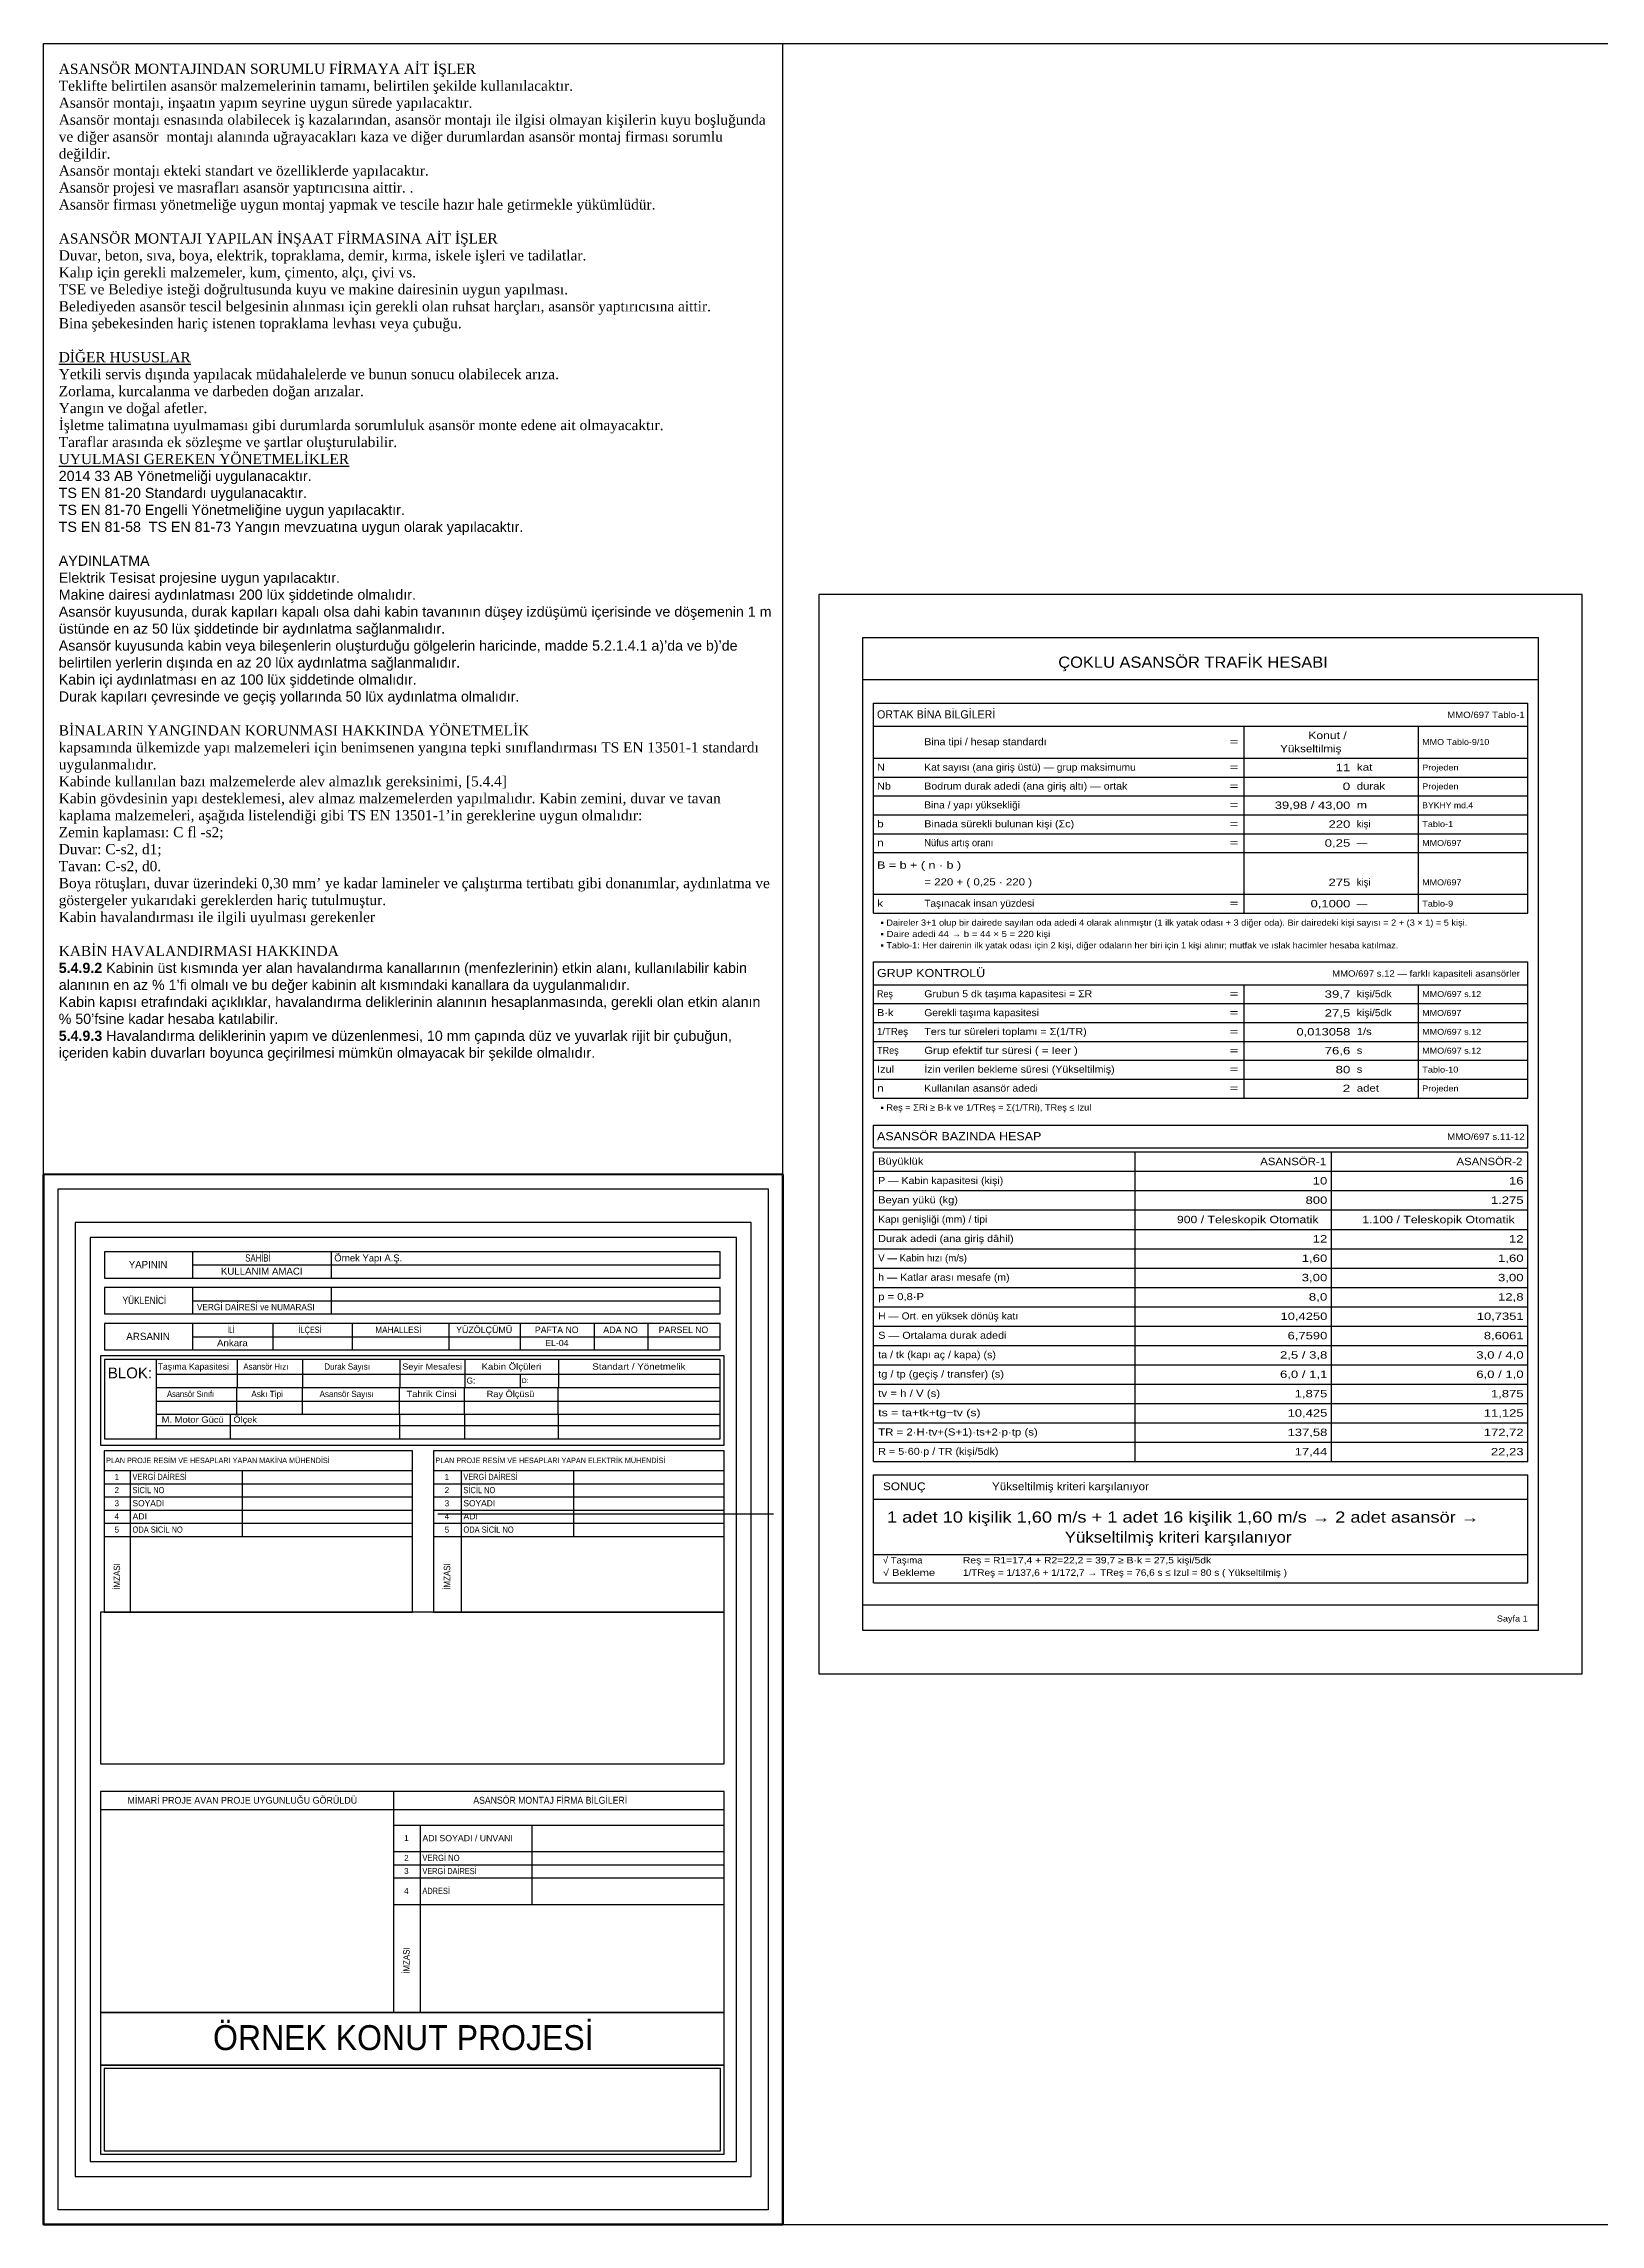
# Model space of a CAD drawing. Header units: millimetres. Extents: x -4216 to -974, y 1159 to 1759.
# Drawn here: x -4216 to -3787, y 1159 to 1759 of the extents above; entities that cross this region are included whole.
import ezdxf

# ---------------------------------------------------------------- set-up
doc = ezdxf.new("R2010")
doc.units = ezdxf.units.MM
for name, color, linetype in [('AVAN-A4', 8, 'Continuous'), ('AVAN-CIZGI', 7, 'Continuous'), ('AVAN-YAZI', 7, 'Continuous'), ('YAZı1', 7, 'Continuous')]:
    doc.layers.add(name, color=color, linetype=linetype)
doc.layers.add('t-çap', color=7, linetype='Continuous', lineweight=25)
doc.layers.add('ÇERÇ', color=7, linetype='Continuous', lineweight=40)
doc.styles.add('AVAN', font='arial.ttf')
doc.styles.add('AVAN-KALIN', font='arial.ttf')
doc.styles.add('LD', font='ARIALUNI.TTF')

msp = doc.modelspace()

# ---------------------------------------------------------------- linework, layer by layer
msp.add_line((-4012.49, 1448.3054), (-4012.49, 1759.433))
at = {"layer": 'AVAN-A4'}
msp.add_lwpolyline([(-4002.5, 1310.9), (-3792.5, 1310.9), (-3792.5, 1607.9), (-4002.5, 1607.9)], close=True, dxfattribs=at)
at = {"layer": 'AVAN-CIZGI'}
for p, q in [((-3804.5, 1595.9), (-3990.5, 1595.9)), ((-3990.5, 1595.9), (-3990.5, 1322.9)), ((-3804.5, 1322.9), (-3804.5, 1595.9)), ((-3990.5, 1584.5), (-3804.5, 1584.5)), ((-3987.5, 1577.9527), (-3807.5, 1577.9527)), ((-3987.5, 1571.6563), (-3987.5, 1577.9527)), ((-3987.5, 1577.9527), (-3807.5, 1577.9527)), ((-3807.5, 1571.6563), (-3807.5, 1577.9527)), ((-3987.5, 1571.6563), (-3807.5, 1571.6563)), ((-3987.5, 1571.6563), (-3807.5, 1571.6563)), ((-3987.5, 1562.8284), (-3987.5, 1571.6563)), ((-3885.5, 1562.8284), (-3885.5, 1571.6563)), ((-3837.5, 1562.8284), (-3837.5, 1571.6563)), ((-3807.5, 1562.8284), (-3807.5, 1571.6563)), ((-3987.5, 1562.8284), (-3807.5, 1562.8284)), ((-3987.5, 1562.8284), (-3807.5, 1562.8284)), ((-3987.5, 1562.8284), (-3807.5, 1562.8284)), ((-3987.5, 1525.3747), (-3987.5, 1562.8284)), ((-3885.5, 1525.3747), (-3885.5, 1562.8284)), ((-3837.5, 1525.3747), (-3837.5, 1562.8284)), ((-3807.5, 1525.3747), (-3807.5, 1562.8284)), ((-3987.5, 1557.6355), (-3807.5, 1557.6355)), ((-3987.5, 1552.4426), (-3807.5, 1552.4426)), ((-3987.5, 1547.2497), (-3807.5, 1547.2497)), ((-3987.5, 1542.0568), (-3807.5, 1542.0568)), ((-3987.5, 1536.8639), (-3807.5, 1536.8639)), ((-3987.5, 1525.3747), (-3807.5, 1525.3747)), ((-3987.5, 1525.3747), (-3807.5, 1525.3747)), ((-3987.5, 1525.3747), (-3807.5, 1525.3747)), ((-3987.5, 1520.1818), (-3987.5, 1525.3747)), ((-3885.5, 1520.1818), (-3885.5, 1525.3747)), ((-3837.5, 1520.1818), (-3837.5, 1525.3747)), ((-3807.5, 1520.1818), (-3807.5, 1525.3747)), ((-3987.5, 1520.1818), (-3807.5, 1520.1818)), ((-3987.5, 1520.1818), (-3807.5, 1520.1818)), ((-3987.5, 1506.7866), (-3807.5, 1506.7866)), ((-3987.5, 1500.4902), (-3987.5, 1506.7866)), ((-3987.5, 1506.7866), (-3807.5, 1506.7866)), ((-3807.5, 1500.4902), (-3807.5, 1506.7866)), ((-3987.5, 1500.4902), (-3807.5, 1500.4902)), ((-3987.5, 1500.4902), (-3807.5, 1500.4902)), ((-3987.5, 1495.2973), (-3987.5, 1500.4902)), ((-3885.5, 1495.2973), (-3885.5, 1500.4902)), ((-3837.5, 1495.2973), (-3837.5, 1500.4902)), ((-3807.5, 1495.2973), (-3807.5, 1500.4902)), ((-3987.5, 1495.2973), (-3807.5, 1495.2973)), ((-3987.5, 1495.2973), (-3807.5, 1495.2973)), ((-3987.5, 1495.2973), (-3807.5, 1495.2973)), ((-3987.5, 1474.5258), (-3987.5, 1495.2973)), ((-3885.5, 1474.5258), (-3885.5, 1495.2973)), ((-3837.5, 1474.5258), (-3837.5, 1495.2973)), ((-3807.5, 1474.5258), (-3807.5, 1495.2973)), ((-3987.5, 1490.1044), (-3807.5, 1490.1044)), ((-3987.5, 1484.9115), (-3807.5, 1484.9115)), ((-3987.5, 1479.7186), (-3807.5, 1479.7186)), ((-3987.5, 1474.5258), (-3807.5, 1474.5258)), ((-3987.5, 1474.5258), (-3807.5, 1474.5258)), ((-3987.5, 1474.5258), (-3807.5, 1474.5258)), ((-3987.5, 1469.3329), (-3987.5, 1474.5258)), ((-3885.5, 1469.3329), (-3885.5, 1474.5258)), ((-3837.5, 1469.3329), (-3837.5, 1474.5258)), ((-3807.5, 1469.3329), (-3807.5, 1474.5258)), ((-3987.5, 1469.3329), (-3807.5, 1469.3329)), ((-3987.5, 1469.3329), (-3807.5, 1469.3329)), ((-3987.5, 1461.8931), (-3807.5, 1461.8931)), ((-3987.5, 1455.5968), (-3987.5, 1461.8931)), ((-3987.5, 1461.8931), (-3807.5, 1461.8931)), ((-3807.5, 1455.5968), (-3807.5, 1461.8931)), ((-3987.5, 1455.5968), (-3807.5, 1455.5968)), ((-3987.5, 1454.4928), (-3807.5, 1454.4928)), ((-3987.5, 1369.3294), (-3987.5, 1454.4928)), ((-3915.5, 1369.3294), (-3915.5, 1454.4928)), ((-3861.5, 1369.3294), (-3861.5, 1454.4928)), ((-3807.5, 1369.3294), (-3807.5, 1454.4928)), ((-3987.5, 1449.17), (-3807.5, 1449.17)), ((-3987.5, 1443.8473), (-3807.5, 1443.8473)), ((-4021.15, 1435.0677), (-4207.15, 1435.0677)), ((-4207.15, 1435.0677), (-4207.15, 1172.6238)), ((-4021.15, 1172.6238), (-4021.15, 1435.0677)), ((-3987.5, 1438.5246), (-3807.5, 1438.5246)), ((-4025.238, 1430.9798), (-4203.0621, 1430.9798)), ((-4203.0621, 1430.9798), (-4203.0621, 1176.7118)), ((-4025.238, 1176.7118), (-4025.238, 1430.9798)), ((-3987.5, 1433.2019), (-3807.5, 1433.2019)), ((-4029.6938, 1427.0554), (-4199.0559, 1427.0554)), ((-4199.0559, 1427.0554), (-4199.0559, 1419.779)), ((-4174.8555, 1427.0554), (-4174.8555, 1419.779)), ((-4174.8555, 1423.4172), (-4029.6938, 1423.4172)), ((-4136.6744, 1427.0554), (-4136.6744, 1419.779)), ((-4029.6938, 1419.779), (-4029.6938, 1427.0554)), ((-3987.5, 1427.8792), (-3807.5, 1427.8792)), ((-3987.5, 1422.5565), (-3807.5, 1422.5565)), ((-4199.0559, 1419.779), (-4029.6938, 1419.779)), ((-4029.6938, 1417.1627), (-4199.0559, 1417.1627)), ((-4199.0559, 1417.1627), (-4199.0559, 1409.9271)), ((-4174.8555, 1417.1627), (-4174.8555, 1409.9271)), ((-4136.6744, 1417.1627), (-4136.6744, 1409.9271)), ((-4029.6938, 1409.9271), (-4029.6938, 1417.1627)), ((-3987.5, 1417.2338), (-3807.5, 1417.2338)), ((-4174.8555, 1413.5245), (-4029.6938, 1413.5245)), ((-3987.5, 1411.9111), (-3807.5, 1411.9111)), ((-4199.0559, 1409.9271), (-4029.6938, 1409.9271)), ((-4029.6938, 1407.27), (-4199.0559, 1407.27)), ((-4199.0559, 1407.27), (-4199.0559, 1400.0344)), ((-4174.8555, 1407.27), (-4174.8555, 1400.0344)), ((-4152.7399, 1407.27), (-4152.7399, 1400.0344)), ((-4130.9513, 1407.27), (-4130.9513, 1400.0344)), ((-4104.339, 1407.27), (-4104.339, 1400.0344)), ((-4084.6762, 1407.27), (-4084.6762, 1400.0344)), ((-4064.3593, 1407.27), (-4064.3593, 1400.0344)), ((-4049.6019, 1407.27), (-4049.6019, 1400.0344)), ((-4029.6938, 1400.0344), (-4029.6938, 1407.27)), ((-3987.5, 1406.5884), (-3807.5, 1406.5884)), ((-4028.59, 1398.3992), (-4200.1597, 1398.3992)), ((-4200.1597, 1398.3992), (-4200.1597, 1373.79)), ((-4199.0559, 1400.0344), (-4029.6938, 1400.0344)), ((-4174.8555, 1403.6726), (-4029.6938, 1403.6726)), ((-4028.59, 1373.79), (-4028.59, 1398.3992)), ((-3987.5, 1401.2656), (-3807.5, 1401.2656)), ((-4029.6938, 1397.4181), (-4199.0559, 1397.4181)), ((-4199.0559, 1397.4181), (-4199.0559, 1375.5886)), ((-4184.9118, 1397.4181), (-4184.9118, 1375.5886)), ((-4184.9118, 1393.3302), (-4029.6938, 1393.3302)), ((-4162.5918, 1397.4181), (-4162.5918, 1389.6919)), ((-4144.605, 1397.4181), (-4144.605, 1389.6919)), ((-4117.8291, 1397.4181), (-4117.8291, 1389.6919)), ((-4099.965, 1397.4181), (-4099.965, 1389.6919)), ((-4084.6762, 1393.3302), (-4084.6762, 1389.6919)), ((-4074.2111, 1397.4181), (-4074.2111, 1389.6919)), ((-4029.6938, 1375.5886), (-4029.6938, 1397.4181)), ((-3987.5, 1395.9429), (-3807.5, 1395.9429)), ((-4184.9118, 1389.6919), (-4029.6938, 1389.6919)), ((-4162.7962, 1389.6919), (-4162.7962, 1382.3337)), ((-4144.6867, 1389.6919), (-4144.6867, 1382.3337)), ((-4117.9927, 1389.6919), (-4117.9927, 1382.3337)), ((-4100.1694, 1389.6919), (-4100.1694, 1382.3337)), ((-4074.3746, 1389.6919), (-4074.3746, 1382.3337)), ((-3987.5, 1390.6202), (-3807.5, 1390.6202)), ((-4184.9118, 1385.9719), (-4029.6938, 1385.9719)), ((-4184.9118, 1382.3337), (-4029.6938, 1382.3337)), ((-4164.5131, 1382.3337), (-4164.5131, 1375.5886)), ((-4117.9109, 1382.3337), (-4117.9109, 1375.5886)), ((-4100.0467, 1382.3337), (-4100.0467, 1375.5886)), ((-4074.2929, 1382.3337), (-4074.2929, 1375.5886)), ((-3987.5, 1385.2975), (-3807.5, 1385.2975)), ((-4199.0559, 1375.5886), (-4029.6938, 1375.5886)), ((-4184.9118, 1379.2269), (-4029.6938, 1379.2269)), ((-3987.5, 1379.9748), (-3807.5, 1379.9748)), ((-3987.5, 1374.6521), (-3807.5, 1374.6521)), ((-4200.1597, 1373.79), (-4028.59, 1373.79)), ((-4114.3544, 1372.2774), (-4199.2195, 1372.2774)), ((-4199.2195, 1372.2774), (-4199.2195, 1327.8418)), ((-4114.3544, 1327.8418), (-4114.3544, 1372.2774)), ((-4028.59, 1372.2774), (-4108.5905, 1372.2774)), ((-4108.5905, 1372.2774), (-4108.5905, 1327.8418)), ((-4028.59, 1327.8418), (-4028.59, 1372.2774)), ((-3987.5, 1369.3294), (-3807.5, 1369.3294)), ((-4199.2195, 1366.8405), (-4114.3544, 1366.8405)), ((-4199.2195, 1363.2023), (-4114.3544, 1363.2023)), ((-4191.9839, 1366.8405), (-4191.9839, 1327.8418)), ((-4161.161, 1366.8405), (-4161.161, 1348.6902)), ((-4108.5905, 1366.8405), (-4028.59, 1366.8405)), ((-4108.5905, 1363.2023), (-4028.59, 1363.2023)), ((-4100.9461, 1366.8405), (-4100.9461, 1327.8418)), ((-4070.0823, 1366.8405), (-4070.0823, 1348.6902)), ((-3987.5, 1365.6494), (-3807.5, 1365.6494)), ((-3987.5, 1335.9525), (-3987.5, 1365.6494)), ((-3807.5, 1335.9525), (-3807.5, 1365.6494)), ((-4199.2195, 1359.564), (-4114.3544, 1359.564)), ((-4108.5905, 1359.564), (-4028.59, 1359.564)), ((-3987.5, 1358.996), (-3807.5, 1358.996)), ((-4199.2195, 1355.9667), (-4114.3544, 1355.9667)), ((-4199.2195, 1352.3284), (-4114.3544, 1352.3284)), ((-4108.5905, 1355.9667), (-4028.59, 1355.9667)), ((-4108.5905, 1352.3284), (-4028.59, 1352.3284)), ((-4199.2195, 1348.6902), (-4114.3544, 1348.6902)), ((-4108.5905, 1348.6902), (-4028.59, 1348.6902)), ((-3987.5, 1343.7419), (-3807.5, 1343.7419)), ((-3987.5, 1335.9525), (-3807.5, 1335.9525)), ((-4028.59, 1327.8418), (-4200.1597, 1327.8418)), ((-4200.1597, 1327.8418), (-4200.1597, 1286.186)), ((-4199.2195, 1327.8418), (-4114.3544, 1327.8418)), ((-4108.5905, 1327.8418), (-4028.59, 1327.8418)), ((-4028.59, 1286.186), (-4028.59, 1327.8418)), ((-3990.5, 1329.9), (-3804.5, 1329.9)), ((-3990.5, 1322.9), (-3804.5, 1322.9)), ((-4200.1597, 1286.186), (-4028.59, 1286.186)), ((-4028.59, 1278.5007), (-4200.1597, 1278.5007)), ((-4200.1597, 1278.5007), (-4200.1597, 1217.7135)), ((-4119.5869, 1278.5007), (-4119.5869, 1217.7135)), ((-4028.59, 1217.7135), (-4028.59, 1278.5007)), ((-4200.1597, 1273.5544), (-4028.59, 1273.5544)), ((-4119.5869, 1269.2621), (-4028.59, 1269.2621)), ((-4112.2696, 1269.2621), (-4112.2696, 1217.7135)), ((-4081.4876, 1269.2621), (-4081.4876, 1247.4735)), ((-4119.5869, 1261.9856), (-4028.59, 1261.9856)), ((-4119.5869, 1258.3882), (-4028.59, 1258.3882)), ((-4119.5869, 1254.75), (-4028.59, 1254.75)), ((-4119.5869, 1247.4735), (-4028.59, 1247.4735)), ((-4200.1597, 1217.7135), (-4028.59, 1217.7135)), ((-4028.59, 1217.7135), (-4200.1597, 1217.7135)), ((-4200.1597, 1217.7135), (-4200.1597, 1203.2832)), ((-4028.59, 1203.2832), (-4028.59, 1217.7135)), ((-4200.1597, 1203.2832), (-4028.59, 1203.2832)), ((-4028.59, 1203.2832), (-4200.1597, 1203.2832)), ((-4200.1597, 1203.2832), (-4200.1597, 1178.7557)), ((-4029.5711, 1202.343), (-4199.1786, 1202.343)), ((-4199.1786, 1202.343), (-4199.1786, 1179.6959)), ((-4029.5711, 1179.6959), (-4029.5711, 1202.343)), ((-4028.59, 1178.7557), (-4028.59, 1203.2832)), ((-4203.0621, 1176.7118), (-4025.238, 1176.7118)), ((-4200.1597, 1178.7557), (-4028.59, 1178.7557)), ((-4199.1786, 1179.6959), (-4029.5711, 1179.6959)), ((-4207.15, 1172.6238), (-4021.15, 1172.6238))]:
    msp.add_line(p, q, dxfattribs=at)
at = {"layer": 't-çap'}
for p, q in [((-4215.8372, 1159.433), (-4215.8372, 1759.433)), ((-4215.8372, 1759.433), (-973.8203, 1759.433)), ((-4215.8372, 1159.433), (-973.8203, 1159.433))]:
    msp.add_line(p, q, dxfattribs=at)
at = {"layer": 'YAZı1', "color": 7}
msp.add_line((-4107.3414, 1354.9704), (-4015.0461, 1354.9704), dxfattribs=at)
msp.add_line((-4107.3414, 1354.9704), (-4015.0461, 1354.9704), dxfattribs=at)
msp.add_lwpolyline([(-4211.85, 1163.4202), (-4211.85, 1444.3182), (-4016.4772, 1444.3182), (-4016.4772, 1163.4202)], close=True, dxfattribs=at)
at = {"layer": 'ÇERÇ'}
msp.add_lwpolyline([(-4012.49, 1448.3054), (-4012.49, 1159.433), (-4215.8372, 1159.433), (-4215.8372, 1448.3054)], dxfattribs=at)
msp.add_lwpolyline([(-4215.8372, 1159.433), (-4012.49, 1159.433), (-4012.49, 1448.3054), (-4215.8372, 1448.3054)], close=True, dxfattribs=at)

# ---------------------------------------------------------------- texts
at = {"insert": (-4211.6733, 1753.9133), "char_height": 2.8, "attachment_point": 1, "style": 'LD'}
msp.add_mtext_dynamic_manual_height_columns('{\\fTimes New Roman|b0|i0|c162|p18;ASANSÖR MONTAJINDAN SORUMLU FİRMAYA AİT İŞLER\\PTeklifte belirtilen asansör malzemelerinin tamamı, belirtilen şekilde kullanılacaktır.\\PAsansör montajı, inşaatın yapım seyrine uygun sürede yapılacaktır.\\PAsansör montajı esnasında olabilecek iş kazalarından, asansör montajı ile ilgisi olmayan kişilerin kuyu boşluğunda ve diğer asansör  montajı alanında uğrayacakları kaza ve diğer durumlardan asansör montaj firması sorumlu değildir.  \\PAsansör montajı ekteki standart ve özelliklerde yapılacaktır.\\PAsansör projesi ve masrafları asansör yaptırıcısına aittir. . \\PAsansör firması yönetmeliğe uygun montaj yapmak ve tescile hazır hale getirmekle yükümlüdür.\\P\\PASANSÖR MONTAJI YAPILAN İNŞAAT FİRMASINA AİT İŞLER\\PDuvar, beton, sıva, boya, elektrik, topraklama, demir, kırma, iskele işleri ve tadilatlar. \\PKalıp için gerekli malzemeler, kum, çimento, alçı, çivi vs. \\PTSE ve Belediye isteği doğrultusunda kuyu ve makine dairesinin uygun yapılması.  \\PBelediyeden asansör tescil belgesinin alınması için gerekli olan ruhsat harçları, asansör yaptırıcısına aittir.\\PBina şebekesinden hariç istenen topraklama levhası veya çubuğu.  \\P\\P\\LDİĞER HUSUSLAR\\l\\PYetkili servis dışında yapılacak müdahalelerde ve bunun sonucu olabilecek arıza. \\PZorlama, kurcalanma ve darbeden doğan arızalar.\\PYangın ve doğal afetler.\\Pİşletme talimatına uyulmaması gibi durumlarda sorumluluk asansör monte edene ait olmayacaktır.\\PTaraflar arasında ek sözleşme ve şartlar oluşturulabilir.\\P\\LUYULMASI GEREKEN YÖNETMELİKLER\\l\\P}2014 33 AB Yönetmeliği uygulanacaktır.\\PTS EN 81-20 Standardı uygulanacaktır.\\PTS EN 81-70 Engelli Yönetmeliğine uygun yapılacaktır.\\PTS EN 81-58  TS EN 81-73 Yangın mevzuatına uygun olarak yapılacaktır.\\P\\PAYDINLATMA\\PElektrik Tesisat projesine uygun yapılacaktır.\\PMakine dairesi aydınlatması 200 lüx şiddetinde olmalıdır.\\PAsansör kuyusunda, durak kapıları kapalı olsa dahi kabin tavanının düşey izdüşümü içerisinde ve döşemenin 1 m üstünde en az 50 lüx şiddetinde bir aydınlatma sağlanmalıdır.\\PAsansör kuyusunda kabin veya bileşenlerin oluşturduğu gölgelerin haricinde, madde 5.2.1.4.1 a)’da ve b)’de belirtilen yerlerin dışında en az 20 lüx aydınlatma sağlanmalıdır.\\PKabin içi aydınlatması en az 100 lüx şiddetinde olmalıdır.\\PDurak kapıları çevresinde ve geçiş yollarında 50 lüx aydınlatma olmalıdır.{\\fTimes New Roman|b0|i0|c162|p18;\\P\\PBİNALARIN YANGINDAN KORUNMASI HAKKINDA YÖNETMELİK \\Pkapsamında ülkemizde yapı malzemeleri için benimsenen yangına tepki sınıflandırması TS EN 13501-1 standardı uygulanmalıdır.\\PKabinde kullanılan bazı malzemelerde alev almazlık gereksinimi, [5.4.4]\\PKabin gövdesinin yapı desteklemesi, alev almaz malzemelerden yapılmalıdır. Kabin zemini, duvar ve tavan kaplama malzemeleri, aşağıda listelendiği gibi TS EN 13501-1’in gereklerine uygun olmalıdır:\\PZemin kaplaması: C fl -s2;\\PDuvar: C-s2, d1;\\PTavan: C-s2, d0.\\PBoya rötuşları, duvar üzerindeki 0,30 mm’ ye kadar lamineler ve çalıştırma tertibatı gibi donanımlar, aydınlatma ve göstergeler yukarıdaki gereklerden hariç tutulmuştur.\\PKabin havalandırması ile ilgili uyulması gerekenler\\P\\PKABİN HAVALANDIRMASI HAKKINDA\\P\\fArial Unicode MS|b1|i0|c162|p34;5.4.9.2 }Kabinin üst kısmında yer alan havalandırma kanallarının (menfezlerinin) etkin alanı, kullanılabilir kabin\\Palanının en az % 1’fi olmalı ve bu değer kabinin alt kısmındaki kanallara da uygulanmalıdır.\\PKabin kapısı etrafındaki açıklıklar, havalandırma deliklerinin alanının hesaplanmasında, gerekli olan etkin alanın % 50’fsine kadar hesaba katılabilir.\\P{\\fArial Unicode MS|b1|i0|c162|p34;5.4.9.3 }Havalandırma deliklerinin yapım ve düzenlenmesi, 10 mm çapında düz ve yuvarlak rijit bir çubuğun, içeriden kabin duvarları boyunca geçirilmesi mümkün olmayacak bir şekilde olmalıdır.', width=196.639824, gutter_width=24, heights=[0], dxfattribs=at)
at = {"layer": 'AVAN-YAZI'}
for s, height, style, width, p in [('ÇOKLU ASANSÖR TRAFİK HESABI', 3.086, 'AVAN-KALIN', 1.0495, (-3936.6635, 1587.7)), ('ORTAK BİNA BİLGİLERİ', 2.248, 'AVAN-KALIN', 0.9324, (-3986.5263, 1573.7659)), ('MMO/697 Tablo-1', 1.751, 'AVAN', 1.0819, (-3829.6598, 1573.8795)), ('Bina tipi / hesap standardı', 1.94, 'AVAN', 1.0742, (-3973.5263, 1566.3985)), ('=', 1.94, 'AVAN', 1.5317, (-3889.5263, 1566.3985)), ('Yükseltilmiş', 2.035, 'AVAN-KALIN', 1.1239, (-3875.6235, 1564.4511)), ('Konut /', 2.035, 'AVAN-KALIN', 1.1718, (-3867.8537, 1568.0862)), ('MMO Tablo-9/10', 1.633, 'AVAN', 1.0788, (-3836.5263, 1566.4634)), ('N', 1.94, 'AVAN', 1.1061, (-3986.5263, 1559.3881)), ('Kat sayısı (ana giriş üstü) — grup maksimumu', 1.94, 'AVAN', 1.0476, (-3973.5263, 1559.3881)), ('=', 1.94, 'AVAN', 1.5317, (-3889.5263, 1559.3881)), ('11', 2.035, 'AVAN-KALIN', 1.2826, (-3860.3579, 1559.2583)), ('kat', 1.94, 'AVAN', 1.1913, (-3854.5263, 1559.3881)), ('Projeden', 1.633, 'AVAN', 1.0941, (-3836.5263, 1559.453)), ('Nb', 1.94, 'AVAN', 1.1051, (-3986.5263, 1554.1952)), ('Bodrum durak adedi (ana giriş altı) — ortak', 1.94, 'AVAN', 1.0782, (-3973.5263, 1554.1952)), ('=', 1.94, 'AVAN', 1.5317, (-3889.5263, 1554.1952)), ('0', 2.035, 'AVAN-KALIN', 1.336, (-3858.4158, 1554.0654)), ('durak', 1.94, 'AVAN', 1.1475, (-3854.5263, 1554.1952)), ('Projeden', 1.633, 'AVAN', 1.0941, (-3836.5263, 1554.2601)), ('Bina / yapı yüksekliği', 1.94, 'AVAN', 1.0415, (-3973.5263, 1549.0023)), ('=', 1.94, 'AVAN', 1.5317, (-3889.5263, 1549.0023)), ('39,98 / 43,00', 2.035, 'AVAN-KALIN', 1.2531, (-3877.094, 1548.8725)), ('m', 1.94, 'AVAN', 1.2484, (-3854.5263, 1549.0023)), ('BYKHY md.4', 1.633, 'AVAN', 1.0423, (-3836.5263, 1549.0672)), ('b', 1.94, 'AVAN', 1.2188, (-3986.5263, 1543.8094)), ('Binada sürekli bulunan kişi (Σc)', 1.94, 'AVAN', 1.0949, (-3973.5263, 1543.8094)), ('=', 1.94, 'AVAN', 1.5317, (-3889.5263, 1543.8094)), ('220', 2.035, 'AVAN-KALIN', 1.2648, (-3862.3, 1543.6796)), ('kişi', 1.94, 'AVAN', 0.9677, (-3854.5263, 1543.8094)), ('Tablo-1', 1.633, 'AVAN', 1.1011, (-3836.5263, 1543.8743)), ('n', 1.94, 'AVAN', 1.2169, (-3986.5263, 1538.6165)), ('Nüfus artış oranı', 1.94, 'AVAN', 0.947, (-3973.5263, 1538.6165)), ('=', 1.94, 'AVAN', 1.5317, (-3889.5263, 1538.6165)), ('0,25', 2.035, 'AVAN-KALIN', 1.2758, (-3863.3603, 1538.4867)), ('—', 1.94, 'AVAN', 1.0676, (-3854.5263, 1538.6165)), ('MMO/697', 1.633, 'AVAN', 1.0769, (-3836.5263, 1538.6814)), ('B = b + ( n · b )', 1.987, 'AVAN-KALIN', 1.2401, (-3986.5263, 1532.4337)), ('= 220 + ( 0,25 · 220 )', 1.94, 'AVAN', 1.1648, (-3973.5263, 1527.825)), ('275', 2.035, 'AVAN-KALIN', 1.2648, (-3862.3, 1527.6465)), ('kişi', 1.94, 'AVAN', 0.9677, (-3854.5263, 1527.7764)), ('MMO/697', 1.633, 'AVAN', 1.0769, (-3836.5263, 1527.8413)), ('k', 1.94, 'AVAN', 1.2365, (-3986.5263, 1521.9344)), ('▪ Daireler 3+1 olup bir dairede sayılan oda adedi 4 olarak alınmıştır (1 ilk yatak odası + 3 diğer oda). Bir dairedeki kişi sayısı = 2 + (3 × 1) = 5 kişi.', 1.704, 'AVAN', 1.0587, (-3985.5527, 1516.741)), ('Taşınacak insan yüzdesi', 1.94, 'AVAN', 1.0205, (-3973.5263, 1521.9344)), ('=', 1.94, 'AVAN', 1.5317, (-3889.5263, 1521.9344)), ('0,1000', 2.035, 'AVAN-KALIN', 1.2588, (-3867.2445, 1521.8045)), ('—', 1.94, 'AVAN', 1.0676, (-3854.5263, 1521.9344)), ('Tablo-9', 1.633, 'AVAN', 1.1011, (-3836.5263, 1521.9993)), ('▪ Tablo-1: Her dairenin ilk yatak odası için 2 kişi, diğer odaların her biri için 1 kişi alınır; mutfak ve ıslak hacimler hesaba katılmaz.', 1.704, 'AVAN', 1.0512, (-3985.5527, 1510.5095)), ('▪ Daire adedi 44 → b = 44 × 5 = 220 kişi', 1.704, 'AVAN', 1.1067, (-3985.5527, 1513.6253)), ('GRUP KONTROLÜ', 2.248, 'AVAN-KALIN', 1.0861, (-3986.5263, 1502.5998)), ('MMO/697 s.12 — farklı kapasiteli asansörler', 1.751, 'AVAN', 1.0737, (-3861.3101, 1502.7134)), ('Reş', 1.94, 'AVAN', 0.9038, (-3986.5263, 1497.0499)), ('Grubun 5 dk taşıma kapasitesi = ΣR', 1.94, 'AVAN', 1.0666, (-3973.5263, 1497.0499)), ('=', 1.94, 'AVAN', 1.5317, (-3889.5263, 1497.0499)), ('39,7', 2.035, 'AVAN-KALIN', 1.2758, (-3863.3603, 1496.9201)), ('kişi/5dk', 1.94, 'AVAN', 1.0636, (-3854.5263, 1497.0499)), ('MMO/697 s.12', 1.633, 'AVAN', 1.0847, (-3836.5263, 1497.1148)), ('1/TReş', 1.94, 'AVAN', 0.9755, (-3986.5263, 1486.6641)), ('B·k', 1.94, 'AVAN', 1.1102, (-3986.5263, 1491.857)), ('Ters tur süreleri toplamı = Σ(1/TR)', 1.94, 'AVAN', 1.0883, (-3973.5263, 1486.6641)), ('Gerekli taşıma kapasitesi', 1.94, 'AVAN', 1.0425, (-3973.5263, 1491.857)), ('=', 1.94, 'AVAN', 1.5317, (-3889.5263, 1491.857)), ('=', 1.94, 'AVAN', 1.5317, (-3889.5263, 1486.6641)), ('0,013058', 2.035, 'AVAN-KALIN', 1.2509, (-3871.1287, 1486.5343)), ('27,5', 2.035, 'AVAN-KALIN', 1.2758, (-3863.3603, 1491.7272)), ('kişi/5dk', 1.94, 'AVAN', 1.0636, (-3854.5263, 1491.857)), ('1/s', 1.94, 'AVAN', 1.1334, (-3854.5263, 1486.6641)), ('MMO/697', 1.633, 'AVAN', 1.0769, (-3836.5263, 1491.9219)), ('MMO/697 s.12', 1.633, 'AVAN', 1.0847, (-3836.5263, 1486.729)), ('TReş', 1.94, 'AVAN', 0.9218, (-3986.5263, 1481.4712)), ('Grup efektif tur süresi ( = Ieer )', 1.94, 'AVAN', 1.1423, (-3973.5263, 1481.4712)), ('=', 1.94, 'AVAN', 1.5317, (-3889.5263, 1481.4712)), ('76,6', 2.035, 'AVAN-KALIN', 1.2758, (-3863.3603, 1481.3414)), ('s', 1.94, 'AVAN', 1.1124, (-3854.5263, 1481.4712)), ('MMO/697 s.12', 1.633, 'AVAN', 1.0847, (-3836.5263, 1481.5362)), ('Izul', 1.94, 'AVAN', 1.1082, (-3986.5263, 1476.2784)), ('İzin verilen bekleme süresi (Yükseltilmiş)', 1.94, 'AVAN', 1.0735, (-3973.5263, 1476.2784)), ('=', 1.94, 'AVAN', 1.5317, (-3889.5263, 1476.2784)), ('80', 2.035, 'AVAN-KALIN', 1.2826, (-3860.3579, 1476.1485)), ('s', 1.94, 'AVAN', 1.1124, (-3854.5263, 1476.2784)), ('Tablo-10', 1.633, 'AVAN', 1.1043, (-3836.5263, 1476.3433)), ('n', 1.94, 'AVAN', 1.2169, (-3986.5263, 1471.0855)), ('Kullanılan asansör adedi', 1.94, 'AVAN', 1.0527, (-3973.5263, 1471.0855)), ('=', 1.94, 'AVAN', 1.5317, (-3889.5263, 1471.0855)), ('2', 2.035, 'AVAN-KALIN', 1.336, (-3858.4158, 1470.9556)), ('adet', 1.94, 'AVAN', 1.1553, (-3854.5263, 1471.0855)), ('Projeden', 1.633, 'AVAN', 1.0941, (-3836.5263, 1471.1504)), ('▪ Reş = ΣRi ≥ B·k ve 1/TReş = Σ(1/TRi), TReş ≤ Izul', 1.704, 'AVAN', 1.0603, (-3985.5527, 1465.8921)), ('ASANSÖR BAZINDA HESAP', 2.248, 'AVAN-KALIN', 1.0932, (-3986.5263, 1457.7064)), ('MMO/697 s.11-12', 1.751, 'AVAN', 1.0893, (-3829.6587, 1457.82)), ('Büyüklük', 1.94, 'AVAN', 1.1295, (-3986.2018, 1450.9876)), ('ASANSÖR-1', 2.035, 'AVAN-KALIN', 1.1035, (-3881.0976, 1450.8577)), ('ASANSÖR-2', 2.035, 'AVAN-KALIN', 1.1035, (-3827.0976, 1450.8577)), ('P — Kabin kapasitesi (kişi)', 1.94, 'AVAN', 1.0671, (-3986.2018, 1445.6648)), ('10', 2.035, 'AVAN-KALIN', 1.2826, (-3866.6824, 1445.535)), ('16', 2.035, 'AVAN-KALIN', 1.2826, (-3812.6824, 1445.535)), ('Beyan yükü (kg)', 1.94, 'AVAN', 1.1204, (-3986.2018, 1440.3421)), ('800', 2.035, 'AVAN-KALIN', 1.2648, (-3868.6245, 1440.2123)), ('1.275', 2.035, 'AVAN-KALIN', 1.2654, (-3817.627, 1440.2123)), ('Kapı genişliği (mm) / tipi', 1.94, 'AVAN', 1.0378, (-3986.2018, 1435.0194)), ('900 / Teleskopik Otomatik', 2.035, 'AVAN-KALIN', 1.1854, (-3904.0158, 1434.8896)), ('1.100 / Teleskopik Otomatik', 2.035, 'AVAN-KALIN', 1.1906, (-3853.0182, 1434.8896)), ('Durak adedi (ana giriş dâhil)', 1.94, 'AVAN', 1.0993, (-3986.2018, 1429.6967)), ('12', 2.035, 'AVAN-KALIN', 1.2826, (-3866.6824, 1429.5669)), ('12', 2.035, 'AVAN-KALIN', 1.2826, (-3812.6824, 1429.5669)), ('YAPININ', 1.997, 'AVAN', 0.9528, (-4192.4115, 1422.5134)), ('KULLANIM AMACI', 1.907, 'AVAN', 0.9993, (-4167.0591, 1420.7347)), ('SAHİBİ', 1.997, 'AVAN', 0.765, (-4160.3481, 1424.3325)), ('Örnek Yapı A.Ş.', 1.907, 'AVAN', 0.9704, (-4135.8568, 1424.373)), ('V — Kabin hızı (m/s)', 1.94, 'AVAN', 0.9764, (-3986.2018, 1424.374)), ('1,60', 2.035, 'AVAN-KALIN', 1.2758, (-3869.6849, 1424.2442)), ('1,60', 2.035, 'AVAN-KALIN', 1.2758, (-3815.6849, 1424.2442)), ('h — Katlar arası mesafe (m)', 1.94, 'AVAN', 1.0618, (-3986.2018, 1419.0513)), ('3,00', 2.035, 'AVAN-KALIN', 1.2758, (-3869.6849, 1418.9215)), ('3,00', 2.035, 'AVAN-KALIN', 1.2758, (-3815.6849, 1418.9215)), ('YÜKLENİCİ', 1.997, 'AVAN', 0.8152, (-4194.1092, 1412.6411)), ('VERGİ DAİRESİ ve NUMARASI', 1.788, 'AVAN', 0.908, (-4173.648, 1410.9164)), ('p = 0,8·P', 1.94, 'AVAN', 1.1384, (-3986.2018, 1413.7286)), ('H — Ort. en yüksek dönüş katı', 1.94, 'AVAN', 1.0435, (-3986.2018, 1408.4059)), ('10,4250', 2.035, 'AVAN-KALIN', 1.2543, (-3875.5112, 1408.276)), ('8,0', 2.035, 'AVAN-KALIN', 1.2945, (-3867.7428, 1413.5988)), ('10,7351', 2.035, 'AVAN-KALIN', 1.2543, (-3821.5112, 1408.276)), ('12,8', 2.035, 'AVAN-KALIN', 1.2758, (-3815.6849, 1413.5988)), ('ARSANIN', 1.997, 'AVAN', 0.9692, (-4193.1029, 1402.7483)), ('İLİ', 1.788, 'AVAN', 0.523, (-4165.2043, 1404.6619)), ('İLÇESİ', 1.788, 'AVAN', 0.7297, (-4145.6619, 1404.6619)), ('MAHALLESİ', 1.788, 'AVAN', 0.9052, (-4124.5849, 1404.6619)), ('YÜZÖLÇÜMÜ', 1.788, 'AVAN', 0.9765, (-4102.3527, 1404.6619)), ('PAFTA NO', 1.788, 'AVAN', 0.9628, (-4080.6622, 1404.6619)), ('ADA NO', 1.788, 'AVAN', 0.9948, (-4061.8753, 1404.6619)), ('PARSEL NO', 1.788, 'AVAN', 0.9525, (-4046.5875, 1404.6619)), ('S — Ortalama durak adedi', 1.94, 'AVAN', 1.1, (-3986.2018, 1403.0832)), ('6,7590', 2.035, 'AVAN-KALIN', 1.2588, (-3873.5691, 1402.9533)), ('8,6061', 2.035, 'AVAN-KALIN', 1.2588, (-3819.569, 1402.9533)), ('Ankara', 1.788, 'AVAN', 1.0695, (-4168.1313, 1401.0441)), ('EL-04', 1.699, 'AVAN', 1.0069, (-4077.8058, 1401.0845)), ('ta / tk (kapı aç / kapa) (s)', 1.94, 'AVAN', 1.0804, (-3986.2018, 1397.7604)), ('2,5 / 3,8', 2.035, 'AVAN-KALIN', 1.2678, (-3875.6502, 1397.6306)), ('3,0 / 4,0', 2.035, 'AVAN-KALIN', 1.2678, (-3821.6502, 1397.6306)), ('BLOK:', 2.98, 'AVAN', 0.9924, (-4198.1626, 1392.206)), ('Taşıma Kapasitesi', 1.728, 'AVAN', 0.9867, (-4184.4621, 1394.5917)), ('Asansör Hızı', 1.728, 'AVAN', 0.8967, (-4160.8844, 1394.5917)), ('Durak Sayısı', 1.728, 'AVAN', 0.9106, (-4138.6154, 1394.5917)), ('Seyir Mesafesi', 1.669, 'AVAN', 1.0768, (-4117.1687, 1394.6187)), ('G:', 1.669, 'AVAN', 0.9911, (-4099.4744, 1390.7556)), ('Kabin Ölçüleri', 1.728, 'AVAN', 1.0928, (-4095.3431, 1394.5917)), ('D:', 1.281, 'AVAN', 1.0419, (-4084.2674, 1390.931)), ('Standart / Yönetmelik', 1.728, 'AVAN', 1.1101, (-4064.8563, 1394.5917)), ('tg / tp (geçiş / transfer) (s)', 1.94, 'AVAN', 1.1155, (-3986.2018, 1392.4377)), ('6,0 / 1,1', 2.035, 'AVAN-KALIN', 1.2678, (-3875.6502, 1392.3079)), ('6,0 / 1,0', 2.035, 'AVAN-KALIN', 1.2678, (-3821.6502, 1392.3079)), ('Asansör Sınıfı', 1.728, 'AVAN', 0.855, (-4181.8769, 1387.0495)), ('Askı Tipi', 1.728, 'AVAN', 0.9426, (-4158.6982, 1387.0495)), ('Asansör Sayısı', 1.728, 'AVAN', 0.9184, (-4139.9102, 1387.0495)), ('Tahrik Cinsi', 1.728, 'AVAN', 1.0819, (-4116.0186, 1387.0495)), ('Ray Ölçüsü', 1.728, 'AVAN', 1.0517, (-4093.9352, 1387.0495)), ('tv = h / V (s)', 1.94, 'AVAN', 1.1602, (-3986.2018, 1387.115)), ('1,875', 2.035, 'AVAN-KALIN', 1.2654, (-3871.627, 1386.9852)), ('1,875', 2.035, 'AVAN-KALIN', 1.2654, (-3817.627, 1386.9852)), ('M. Motor Gücü', 1.728, 'AVAN', 1.0711, (-4183.3646, 1379.9979)), ('Ölçek', 1.728, 'AVAN', 1.0489, (-4163.6138, 1379.9979)), ('ts = ta+tk+tg−tv (s)', 1.94, 'AVAN', 1.2468, (-3986.2018, 1381.7923)), ('10,425', 2.035, 'AVAN-KALIN', 1.2588, (-3873.5691, 1381.6625)), ('11,125', 2.035, 'AVAN-KALIN', 1.2588, (-3819.569, 1381.6625)), ('TR = 2·H·tv+(S+1)·ts+2·p·tp (s)', 1.94, 'AVAN', 1.1569, (-3986.2018, 1376.4696)), ('137,58', 2.035, 'AVAN-KALIN', 1.2588, (-3873.5691, 1376.3398)), ('172,72', 2.035, 'AVAN-KALIN', 1.2588, (-3819.569, 1376.3398)), ('PLAN PROJE RESİM VE HESAPLARI YAPAN MAKİNA MÜHENDİSİ', 1.49, 'AVAN', 0.9213, (-4198.6472, 1368.8845)), ('PLAN PROJE RESİM VE HESAPLARI YAPAN ELEKTRİK MÜHENDİSİ', 1.49, 'AVAN', 0.9173, (-4108.0182, 1368.8845)), ('R = 5·60·p / TR (kişi/5dk)', 1.94, 'AVAN', 1.0906, (-3986.2018, 1371.1469)), ('17,44', 2.035, 'AVAN-KALIN', 1.2654, (-3871.627, 1371.0171)), ('22,23', 2.035, 'AVAN-KALIN', 1.2654, (-3817.627, 1371.0171)), ('2', 1.639, 'AVAN', 0.9699, (-4196.3169, 1360.6412)), ('1', 1.639, 'AVAN', 0.9699, (-4196.3169, 1364.2794)), ('VERGİ DAİRESİ', 1.699, 'AVAN', 0.8181, (-4191.3707, 1364.2525)), ('SİCİL NO', 1.699, 'AVAN', 0.7912, (-4191.3707, 1360.6142)), ('2', 1.639, 'AVAN', 0.9699, (-4105.4835, 1360.6412)), ('1', 1.639, 'AVAN', 0.9699, (-4105.4835, 1364.2794)), ('VERGİ DAİRESİ', 1.699, 'AVAN', 0.8181, (-4100.3329, 1364.2525)), ('SİCİL NO', 1.699, 'AVAN', 0.7912, (-4100.3329, 1360.6142)), ('SONUÇ', 2.129, 'AVAN-KALIN', 1.0926, (-3984.9036, 1361.4302)), ('Yükseltilmiş kriteri karşılanıyor', 2.129, 'AVAN-KALIN', 1.0799, (-3954.9036, 1361.4302)), ('3', 1.639, 'AVAN', 0.9699, (-4196.3169, 1357.0234)), ('SOYADI', 1.699, 'AVAN', 0.9724, (-4191.3707, 1356.9964)), ('3', 1.639, 'AVAN', 0.9699, (-4105.4835, 1357.0234)), ('SOYADI', 1.699, 'AVAN', 0.9724, (-4100.3329, 1356.9964)), ('4', 1.639, 'AVAN', 0.9699, (-4196.3169, 1353.4056)), ('5', 1.639, 'AVAN', 0.9699, (-4196.3169, 1349.7673)), ('ADI', 1.699, 'AVAN', 1.0067, (-4191.3707, 1353.3786)), ('ODA SİCİL NO', 1.699, 'AVAN', 0.8665, (-4191.3707, 1349.7404)), ('4', 1.639, 'AVAN', 0.9699, (-4105.4835, 1353.4056)), ('5', 1.639, 'AVAN', 0.9699, (-4105.4835, 1349.7673)), ('ADI', 1.699, 'AVAN', 1.0067, (-4100.3329, 1353.3786)), ('ODA SİCİL NO', 1.699, 'AVAN', 0.8665, (-4100.3329, 1349.7404)), ('1 adet 10 kişilik 1,60 m/s + 1 adet 16 kişilik 1,60 m/s → 2 adet asansör →', 3.076, 'AVAN-KALIN', 1.1671, (-3983.7994, 1352.5049)), ('Yükseltilmiş kriteri karşılanıyor', 3.076, 'AVAN-KALIN', 1.0799, (-3934.8941, 1346.9874)), ('√ Taşıma', 1.798, 'AVAN-KALIN', 1.0407, (-3984.9036, 1341.2753)), ('√ Bekleme', 1.798, 'AVAN-KALIN', 1.2111, (-3984.9036, 1337.8674)), ('1/TReş = 1/137,6 + 1/172,7 → TReş = 76,6 s ≤ Izul = 80 s ( Yükseltilmiş )', 1.798, 'AVAN', 1.094, (-3962.9036, 1337.8674)), ('Reş = R1=17,4 + R2=22,2 = 39,7 ≥ B·k = 27,5 kişi/5dk', 1.798, 'AVAN', 1.1306, (-3962.9036, 1341.2753)), ('Sayfa 1', 1.646, 'AVAN', 1.0886, (-3815.9854, 1325.3)), ('MİMARİ PROJE AVAN PROJE UYGUNLUĞU GÖRÜLDÜ', 1.877, 'AVAN', 0.9351, (-4192.7723, 1275.1777)), ('ASANSÖR MONTAJ FİRMA BİLGİLERİ', 1.937, 'AVAN', 0.8827, (-4097.6142, 1275.1507)), ('1', 1.639, 'AVAN', 0.9699, (-4116.6435, 1264.8819)), ('ADI SOYADI / UNVANI', 1.699, 'AVAN', 1.0141, (-4111.6155, 1264.8549)), ('2', 1.639, 'AVAN', 0.9699, (-4116.6435, 1259.4449)), ('VERGİ NO', 1.699, 'AVAN', 0.8821, (-4111.6155, 1259.418)), ('3', 1.639, 'AVAN', 0.9699, (-4116.6435, 1255.8271)), ('VERGİ DAİRESİ', 1.699, 'AVAN', 0.8181, (-4111.6155, 1255.8002)), ('4', 1.639, 'AVAN', 0.9699, (-4116.6435, 1250.3698)), ('ADRESİ', 1.699, 'AVAN', 0.857, (-4111.6155, 1250.3428)), ('ÖRNEK KONUT PROJESİ', 6.854, 'AVAN', 0.9198, (-4169.2251, 1207.3956))]:
    msp.add_text(s, height=height, dxfattribs=dict(at, style=style, width=width)).set_placement(p)
at = {"layer": 'AVAN-YAZI', "style": 'AVAN', "width": 0.879}
for p in [(-4194.7923, 1334.027), (-4103.9589, 1334.027), (-4115.1189, 1228.3545)]:
    msp.add_text('İMZASI', height=1.788, rotation=90, dxfattribs=at).set_placement(p)

doc.saveas('drawing.dxf')
